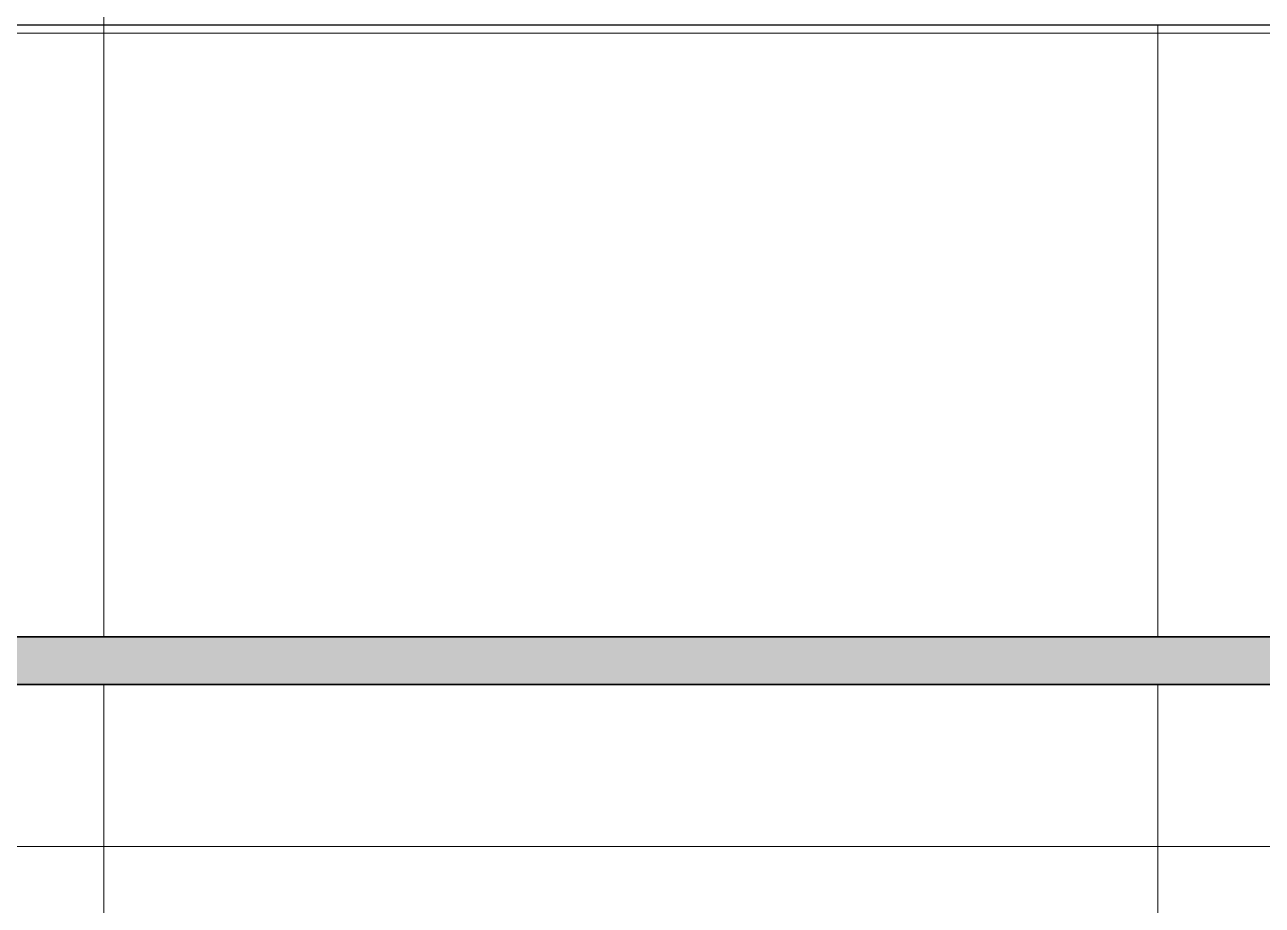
# Model space of a CAD drawing. Header units: millimetres. Extents: x -46169 to 237885, y -84465 to 18123.
# Drawn here: x 226949 to 227595, y -80205 to -79745 of the extents above; entities that cross this region are included whole.
import ezdxf

# ---------------------------------------------------------------- set-up
doc = ezdxf.new("R2010")
doc.units = ezdxf.units.MM
doc.header["$MEASUREMENT"] = 0
doc.linetypes.add('Wipeout_Contour', pattern=[1000, 0, -1000])
doc.layers.add('New_A-35-M_FFE_Fixed', color=7, linetype='Continuous')
doc.layers.add('New_A-35-M_FFE_Fixed_Pen_No__1', color=7, linetype='Continuous', lineweight=13)
doc.layers.add('New_A-35-M_FFE_Fixed_Pen_No__104', color=7, linetype='Continuous', lineweight=15, true_color=0xa6a6a6)
doc.layers.add('New_A-35-M_FFE_Fixed_Pen_No__44', color=7, linetype='Continuous', lineweight=35, true_color=0x444444)

# ---------------------------------------------------------------- blocks, each defined once
blk = doc.blocks.new('Section Elem_271_4', base_point=(208268.76, -84332.61))
at = {"color": 254, "linetype": 'Wipeout_Contour', "lineweight": 0, "ltscale": 963388.88588}
blk.add_wipeout([(226990.44, -79726.43), (226990.44, -79745.17), (227540.44, -79745.17), (227540.44, -79726.43)], dxfattribs=at).dxf.layer = 'New_A-35-M_FFE_Fixed'
at = {"color": 254, "linetype": 'Wipeout_Contour', "lineweight": 0, "ltscale": 1204572.2994545}
blk.add_wipeout([(226990.44, -79749.47), (226990.44, -80064.43), (227265.44, -80064.43), (227540.44, -80064.43), (227540.44, -79749.47)], dxfattribs=at).dxf.layer = 'New_A-35-M_FFE_Fixed'
at = {"color": 254, "linetype": 'Wipeout_Contour', "lineweight": 0, "ltscale": 1204878.613905807}
blk.add_wipeout([(227265.44, -80089.43), (226990.44, -80089.43), (226990.44, -80173.88), (227540.44, -80173.88), (227540.44, -80089.43)], dxfattribs=at).dxf.layer = 'New_A-35-M_FFE_Fixed'
at = {"color": 254, "linetype": 'Wipeout_Contour', "lineweight": 0, "ltscale": 963405.137822}
blk.add_wipeout([(227540.44, -79748.52), (227540.44, -79747.63), (226990.44, -79747.63), (226990.44, -79748.52)], dxfattribs=at).dxf.layer = 'New_A-35-M_FFE_Fixed'
at = {"color": 254, "linetype": 'Wipeout_Contour', "lineweight": 0, "ltscale": 963980.675551}
blk.add_wipeout([(226990.44, -80189.27), (227540.44, -80189.27), (227540.44, -80173.88), (226990.44, -80173.88)], dxfattribs=at).dxf.layer = 'New_A-35-M_FFE_Fixed'
at = {"layer": 'New_A-35-M_FFE_Fixed_Pen_No__1', "linetype": 'Continuous'}
blk.add_line((226990.44, -80173.88), (227540.44, -80173.88), dxfattribs=at)
at = {"color": 254, "linetype": 'Wipeout_Contour', "lineweight": 0, "ltscale": 963404.02406}
blk.add_wipeout([(227540.44, -79747.63), (227540.44, -79746.83), (226990.44, -79746.83), (226990.44, -79747.63)], dxfattribs=at).dxf.layer = 'New_A-35-M_FFE_Fixed'
at = {"color": 254, "linetype": 'Wipeout_Contour', "lineweight": 0, "ltscale": 964001.079585}
blk.add_wipeout([(226990.44, -80189.27), (226990.44, -80204.54), (227540.44, -80204.54), (227540.44, -80189.27)], dxfattribs=at).dxf.layer = 'New_A-35-M_FFE_Fixed'
at = {"color": 254, "linetype": 'Wipeout_Contour', "lineweight": 0, "ltscale": 963406.357915}
blk.add_wipeout([(226990.44, -79748.52), (226990.44, -79749.47), (227540.44, -79749.47), (227540.44, -79748.52)], dxfattribs=at).dxf.layer = 'New_A-35-M_FFE_Fixed'
at = {"color": 254, "linetype": 'Wipeout_Contour', "lineweight": 0, "ltscale": 963403.059427}
blk.add_wipeout([(227540.44, -79746.83), (227540.44, -79746.17), (226990.44, -79746.17), (226990.44, -79746.83)], dxfattribs=at).dxf.layer = 'New_A-35-M_FFE_Fixed'
at = {"layer": 'New_A-35-M_FFE_Fixed_Pen_No__1', "linetype": 'Continuous'}
blk.add_line((226990.44, -79749.47), (227540.44, -79749.47), dxfattribs=at)
at = {"color": 254, "linetype": 'Wipeout_Contour', "lineweight": 0, "ltscale": 963401.394036}
blk.add_wipeout([(227540.44, -79745.32), (227540.44, -79745.17), (226990.44, -79745.17), (226990.44, -79745.32)], dxfattribs=at).dxf.layer = 'New_A-35-M_FFE_Fixed'
at = {"color": 254, "linetype": 'Wipeout_Contour', "lineweight": 0, "ltscale": 963401.718656}
blk.add_wipeout([(227540.44, -79745.66), (227540.44, -79745.32), (226990.44, -79745.32), (226990.44, -79745.66)], dxfattribs=at).dxf.layer = 'New_A-35-M_FFE_Fixed'
at = {"color": 254, "linetype": 'Wipeout_Contour', "lineweight": 0, "ltscale": 963402.280988}
blk.add_wipeout([(226990.44, -79746.17), (227540.44, -79746.17), (227540.44, -79745.66), (226990.44, -79745.66)], dxfattribs=at).dxf.layer = 'New_A-35-M_FFE_Fixed'
at = {"layer": 'New_A-35-M_FFE_Fixed_Pen_No__1', "linetype": 'Continuous'}
blk.add_line((226990.44, -79745.17), (227540.44, -79745.17), dxfattribs=at)
blk = doc.blocks.new('Section Elem_274_4', base_point=(208268.76, -84332.61))
at = {"color": 254, "linetype": 'Wipeout_Contour', "lineweight": 0, "ltscale": 965691.657045}
blk.add_wipeout([(228090.44, -79749.47), (227540.44, -79749.47), (227540.44, -80064.43), (228090.44, -80064.43)], dxfattribs=at).dxf.layer = 'New_A-35-M_FFE_Fixed'
at = {"color": 254, "linetype": 'Wipeout_Contour', "lineweight": 0, "ltscale": 965989.354538}
blk.add_wipeout([(227540.44, -80089.43), (227540.44, -80173.88), (228090.44, -80173.88), (228090.44, -80089.43)], dxfattribs=at).dxf.layer = 'New_A-35-M_FFE_Fixed'
at = {"color": 254, "linetype": 'Wipeout_Contour', "lineweight": 0, "ltscale": 965481.315789}
blk.add_wipeout([(227540.44, -79748.52), (228090.44, -79748.52), (228090.44, -79747.63), (227540.44, -79747.63)], dxfattribs=at).dxf.layer = 'New_A-35-M_FFE_Fixed'
at = {"color": 254, "linetype": 'Wipeout_Contour', "lineweight": 0, "ltscale": 966055.616609}
blk.add_wipeout([(227540.44, -80189.27), (228090.44, -80189.27), (228090.44, -80173.88), (227540.44, -80173.88)], dxfattribs=at).dxf.layer = 'New_A-35-M_FFE_Fixed'
at = {"layer": 'New_A-35-M_FFE_Fixed_Pen_No__1', "linetype": 'Continuous'}
for p, q in [((227540.44, -80173.88), (227540.44, -80089.43)), ((228090.44, -80173.88), (227540.44, -80173.88))]:
    blk.add_line(p, q, dxfattribs=at)
at = {"color": 254, "linetype": 'Wipeout_Contour', "lineweight": 0, "ltscale": 965480.204425}
blk.add_wipeout([(227540.44, -79747.63), (228090.44, -79747.63), (228090.44, -79746.83), (227540.44, -79746.83)], dxfattribs=at).dxf.layer = 'New_A-35-M_FFE_Fixed'
at = {"color": 254, "linetype": 'Wipeout_Contour', "lineweight": 0, "ltscale": 966075.976808}
blk.add_wipeout([(227540.44, -80204.54), (228090.44, -80204.54), (228090.44, -80189.27), (227540.44, -80189.27)], dxfattribs=at).dxf.layer = 'New_A-35-M_FFE_Fixed'
at = {"layer": 'New_A-35-M_FFE_Fixed_Pen_No__1', "linetype": 'Continuous'}
for p, q in [((227540.44, -80189.27), (227540.44, -80173.88)), ((227540.44, -80204.54), (227540.44, -80189.27)), ((227540.44, -80219.66), (227540.44, -80204.54))]:
    blk.add_line(p, q, dxfattribs=at)
at = {"color": 254, "linetype": 'Wipeout_Contour', "lineweight": 0, "ltscale": 965482.533286}
blk.add_wipeout([(227540.44, -79749.47), (228090.44, -79749.47), (228090.44, -79748.52), (227540.44, -79748.52)], dxfattribs=at).dxf.layer = 'New_A-35-M_FFE_Fixed'
at = {"color": 254, "linetype": 'Wipeout_Contour', "lineweight": 0, "ltscale": 965479.241849}
blk.add_wipeout([(227540.44, -79746.83), (228090.44, -79746.83), (228090.44, -79746.17), (227540.44, -79746.17)], dxfattribs=at).dxf.layer = 'New_A-35-M_FFE_Fixed'
at = {"layer": 'New_A-35-M_FFE_Fixed_Pen_No__1', "linetype": 'Continuous'}
for p in [(228090.44, -79749.47), (227540.44, -80064.43)]:
    blk.add_line(p, (227540.44, -79749.47), dxfattribs=at)
at = {"color": 254, "linetype": 'Wipeout_Contour', "lineweight": 0, "ltscale": 965477.580081}
blk.add_wipeout([(227540.44, -79745.32), (228090.44, -79745.32), (228090.44, -79745.17), (227540.44, -79745.17)], dxfattribs=at).dxf.layer = 'New_A-35-M_FFE_Fixed'
at = {"color": 254, "linetype": 'Wipeout_Contour', "lineweight": 0, "ltscale": 965477.903954}
blk.add_wipeout([(227540.44, -79745.66), (228090.44, -79745.66), (228090.44, -79745.32), (227540.44, -79745.32)], dxfattribs=at).dxf.layer = 'New_A-35-M_FFE_Fixed'
at = {"color": 254, "linetype": 'Wipeout_Contour', "lineweight": 0, "ltscale": 965478.465113}
blk.add_wipeout([(228090.44, -79745.66), (227540.44, -79745.66), (227540.44, -79746.17), (228090.44, -79746.17)], dxfattribs=at).dxf.layer = 'New_A-35-M_FFE_Fixed'
at = {"layer": 'New_A-35-M_FFE_Fixed_Pen_No__1', "linetype": 'Continuous'}
for p, q in [((228090.44, -79745.17), (227540.44, -79745.17)), ((227540.44, -79745.32), (227540.44, -79745.17)), ((227540.44, -79745.66), (227540.44, -79745.32)), ((227540.44, -79746.17), (227540.44, -79745.66)), ((227540.44, -79746.83), (227540.44, -79746.17)), ((227540.44, -79747.63), (227540.44, -79746.83)), ((227540.44, -79748.52), (227540.44, -79747.63)), ((227540.44, -79749.47), (227540.44, -79748.52))]:
    blk.add_line(p, q, dxfattribs=at)
blk = doc.blocks.new('Section Elem_284_4', base_point=(208268.76, -84332.61))
at = {"color": 254, "linetype": 'Wipeout_Contour', "lineweight": 0, "ltscale": 961540.760617}
blk.add_wipeout([(226990.44, -79749.47), (226440.44, -79749.47), (226440.44, -80064.43), (226990.44, -80064.43)], dxfattribs=at).dxf.layer = 'New_A-35-M_FFE_Fixed'
at = {"color": 254, "linetype": 'Wipeout_Contour', "lineweight": 0, "ltscale": 961839.743038}
blk.add_wipeout([(226990.44, -80089.43), (226440.44, -80089.43), (226440.44, -80173.88), (226990.44, -80173.88)], dxfattribs=at).dxf.layer = 'New_A-35-M_FFE_Fixed'
at = {"color": 254, "linetype": 'Wipeout_Contour', "lineweight": 0, "ltscale": 961329.511311}
blk.add_wipeout([(226440.44, -79748.52), (226990.44, -79748.52), (226990.44, -79747.63), (226440.44, -79747.63)], dxfattribs=at).dxf.layer = 'New_A-35-M_FFE_Fixed'
at = {"color": 254, "linetype": 'Wipeout_Contour', "lineweight": 0, "ltscale": 961906.29095}
blk.add_wipeout([(226440.44, -80189.27), (226990.44, -80189.27), (226990.44, -80173.88), (226440.44, -80173.88)], dxfattribs=at).dxf.layer = 'New_A-35-M_FFE_Fixed'
at = {"layer": 'New_A-35-M_FFE_Fixed_Pen_No__1', "linetype": 'Continuous'}
for q in [(226990.44, -80089.43), (226440.44, -80173.88)]:
    blk.add_line((226990.44, -80173.88), q, dxfattribs=at)
at = {"color": 254, "linetype": 'Wipeout_Contour', "lineweight": 0, "ltscale": 961328.395147}
blk.add_wipeout([(226440.44, -79747.63), (226990.44, -79747.63), (226990.44, -79746.83), (226440.44, -79746.83)], dxfattribs=at).dxf.layer = 'New_A-35-M_FFE_Fixed'
at = {"color": 254, "linetype": 'Wipeout_Contour', "lineweight": 0, "ltscale": 961926.738975}
blk.add_wipeout([(226440.44, -80204.54), (226990.44, -80204.54), (226990.44, -80189.27), (226440.44, -80189.27)], dxfattribs=at).dxf.layer = 'New_A-35-M_FFE_Fixed'
at = {"layer": 'New_A-35-M_FFE_Fixed_Pen_No__1', "linetype": 'Continuous'}
for p, q in [((226990.44, -80189.27), (226990.44, -80173.88)), ((226990.44, -80204.54), (226990.44, -80189.27)), ((226990.44, -80219.66), (226990.44, -80204.54))]:
    blk.add_line(p, q, dxfattribs=at)
at = {"color": 254, "linetype": 'Wipeout_Contour', "lineweight": 0, "ltscale": 961330.734065}
blk.add_wipeout([(226440.44, -79749.47), (226990.44, -79749.47), (226990.44, -79748.52), (226440.44, -79748.52)], dxfattribs=at).dxf.layer = 'New_A-35-M_FFE_Fixed'
at = {"color": 254, "linetype": 'Wipeout_Contour', "lineweight": 0, "ltscale": 961327.428413}
blk.add_wipeout([(226440.44, -79746.83), (226990.44, -79746.83), (226990.44, -79746.17), (226440.44, -79746.17)], dxfattribs=at).dxf.layer = 'New_A-35-M_FFE_Fixed'
at = {"layer": 'New_A-35-M_FFE_Fixed_Pen_No__1', "linetype": 'Continuous'}
for p, q in [((226990.44, -79749.47), (226440.44, -79749.47)), ((226990.44, -80064.43), (226990.44, -79749.47))]:
    blk.add_line(p, q, dxfattribs=at)
at = {"color": 254, "linetype": 'Wipeout_Contour', "lineweight": 0, "ltscale": 961325.759468}
blk.add_wipeout([(226440.44, -79745.32), (226990.44, -79745.32), (226990.44, -79745.17), (226440.44, -79745.17)], dxfattribs=at).dxf.layer = 'New_A-35-M_FFE_Fixed'
at = {"color": 254, "linetype": 'Wipeout_Contour', "lineweight": 0, "ltscale": 961326.084741}
blk.add_wipeout([(226440.44, -79745.66), (226990.44, -79745.66), (226990.44, -79745.32), (226440.44, -79745.32)], dxfattribs=at).dxf.layer = 'New_A-35-M_FFE_Fixed'
at = {"color": 254, "linetype": 'Wipeout_Contour', "lineweight": 0, "ltscale": 961326.648323}
blk.add_wipeout([(226990.44, -79745.66), (226440.44, -79745.66), (226440.44, -79746.17), (226990.44, -79746.17)], dxfattribs=at).dxf.layer = 'New_A-35-M_FFE_Fixed'
at = {"layer": 'New_A-35-M_FFE_Fixed_Pen_No__1', "linetype": 'Continuous'}
for p, q in [((226990.44, -79726.43), (226990.44, -79745.17)), ((226990.44, -79745.17), (226440.44, -79745.17)), ((226990.44, -79745.32), (226990.44, -79745.17)), ((226990.44, -79745.66), (226990.44, -79745.32)), ((226990.44, -79746.17), (226990.44, -79745.66)), ((226990.44, -79746.83), (226990.44, -79746.17)), ((226990.44, -79747.63), (226990.44, -79746.83)), ((226990.44, -79748.52), (226990.44, -79747.63)), ((226990.44, -79749.47), (226990.44, -79748.52))]:
    blk.add_line(p, q, dxfattribs=at)
blk = doc.blocks.new('Section Elem_290_4', base_point=(208268.76, -84332.61))
at = {"layer": 'New_A-35-M_FFE_Fixed_Pen_No__104', "linetype": 'Continuous'}
blk.add_hatch(color=256, dxfattribs=at).paths.add_polyline_path([(227815.44, -80089.43), (227815.44, -80064.43), (227265.44, -80064.43), (227265.44, -80089.43)])
at = {"layer": 'New_A-35-M_FFE_Fixed_Pen_No__44', "linetype": 'Continuous'}
for p, q in [((227815.44, -80064.43), (227265.44, -80064.43)), ((227815.44, -80089.43), (227265.44, -80089.43))]:
    blk.add_line(p, q, dxfattribs=at)
blk = doc.blocks.new('Section Elem_302_4', base_point=(208268.76, -84332.61))
at = {"layer": 'New_A-35-M_FFE_Fixed_Pen_No__104', "linetype": 'Continuous'}
blk.add_hatch(color=256, dxfattribs=at).paths.add_polyline_path([(226715.44, -80089.43), (227265.44, -80089.43), (227265.44, -80064.43), (226715.44, -80064.43)])
at = {"layer": 'New_A-35-M_FFE_Fixed_Pen_No__44', "linetype": 'Continuous'}
for p, q in [((226715.44, -80064.43), (226715.44, -80089.43)), ((227265.44, -80064.43), (226716.03, -80064.43)), ((227265.44, -80089.43), (226716.03, -80089.43))]:
    blk.add_line(p, q, dxfattribs=at)

msp = doc.modelspace()

# ---------------------------------------------------------------- block references
at = {"layer": 'New_A-35-M_FFE_Fixed'}
msp.add_blockref('Section Elem_271_4', (208268.76, -84332.61), dxfattribs=at)

# ---------------------------------------------------------------- next in the draw order: block references
for name in ['Section Elem_284_4', 'Section Elem_274_4']:
    msp.add_blockref(name, (208268.76, -84332.61), dxfattribs=at)

# ---------------------------------------------------------------- next in the draw order: block references
for name in ['Section Elem_302_4', 'Section Elem_290_4']:
    msp.add_blockref(name, (208268.76, -84332.61), dxfattribs=at)

doc.saveas('drawing.dxf')
